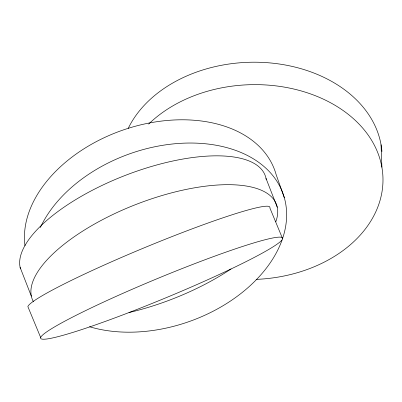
<?xml version="1.0" encoding="UTF-8"?>
<svg xmlns="http://www.w3.org/2000/svg" width="402" height="402" viewBox="0 0 402 402"><rect width="100%" height="100%" fill="white"/><g stroke="black" fill="none" stroke-linecap="round" stroke-linejoin="round"><path stroke-width="0.6" d="M282.666 238.828A130.972 10.502 -22.5 0 0 104.827 301.51A130.972 10.502 -22.5 0 0 97.515 324.183A130.972 10.502 -22.5 0 0 282.666 238.828L269.858 207.909A130.972 10.502 -22.5 0 0 153.082 244.165A130.972 10.502 -22.5 0 0 27.864 306.6L40.672 337.519M266.013 178.387L277.249 207.236M20.1 267.33L31.336 296.179M284.35 197.839L276.144 174.614A130.972 88.998 -19.5 0 0 133.459 126.761A130.972 88.998 -19.5 0 0 24.989 245.722M381.056 144.765L381.9 167.202M33.472 301.812A130.972 50.672 -21.3 0 1 152.423 198.543A130.972 50.672 -21.3 0 1 275.822 221.723M231.049 268.958A130.972 50.672 -21.3 0 1 129.002 312.53M20.386 268.501A130.972 50.672 -21.3 0 1 132.263 172.785A130.972 50.672 -21.3 0 1 266.214 179.483M40.356 227.557A130.972 88.998 -19.5 0 1 196.844 143.167A130.972 88.998 -19.5 0 1 282.867 237.652M282.043 240.069A130.972 88.998 -19.5 0 1 89.566 326.756M148.65 124.092A130.972 97.384 -2.2 0 1 368.765 135.921A130.972 97.384 -2.2 0 1 256.139 279.38M128.228 128.349A130.972 97.384 -2.2 0 1 270.079 62.923A130.972 97.384 -2.2 0 1 381.935 151.534"/></g></svg>
